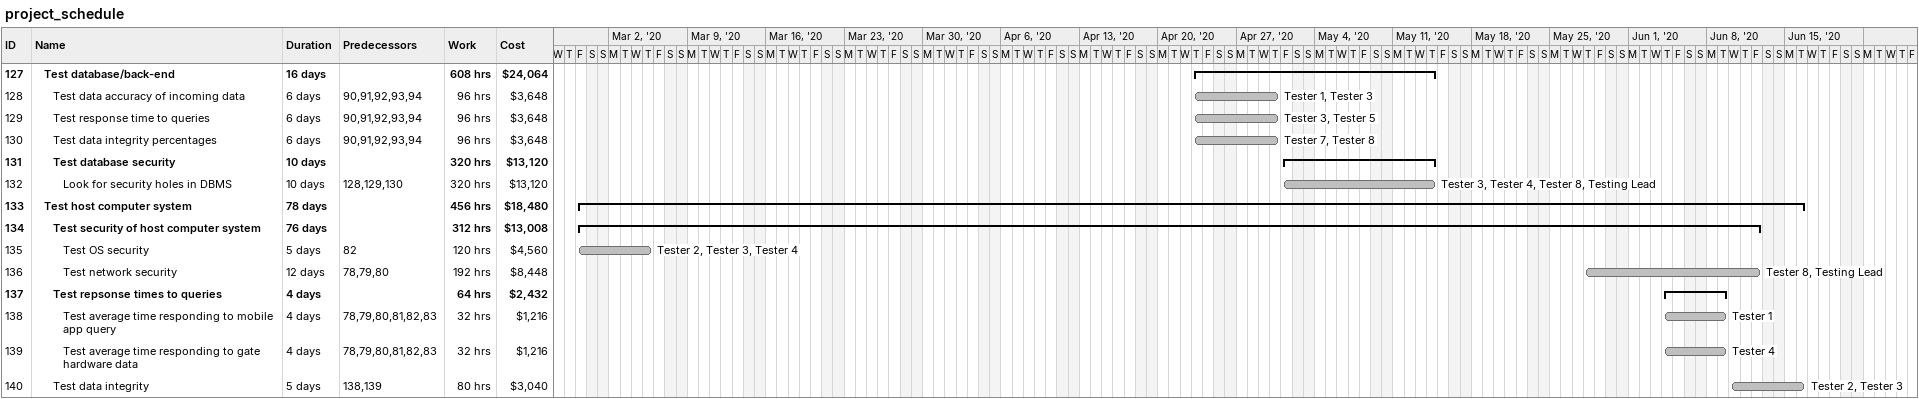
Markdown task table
project_schedule

| ID | Level | Task | Duration | Start | Finish | Predecessors | Resources | Work (h) | Cost ($) |
|---|---|---|---|---|---|---|---|---|---|
| 127 | 2 | **Test database/back-end** | 16d | 2020-04-23 | 2020-05-14 |  |  | 608 | 24064 |
| 128 | 3 | Test data accuracy of incoming data | 6d | 2020-04-23 | 2020-04-30 | 90, 91, 92, 93, 94 | Tester 1, Tester 3 | 96 | 3648 |
| 129 | 3 | Test response time to queries | 6d | 2020-04-23 | 2020-04-30 | 90, 91, 92, 93, 94 | Tester 3, Tester 5 | 96 | 3648 |
| 130 | 3 | Test data integrity percentages | 6d | 2020-04-23 | 2020-04-30 | 90, 91, 92, 93, 94 | Tester 7, Tester 8 | 96 | 3648 |
| 131 | 3 | **Test database security** | 10d | 2020-05-01 | 2020-05-14 |  |  | 320 | 13120 |
| 132 | 4 | Look for security holes in DBMS | 10d | 2020-05-01 | 2020-05-14 | 128, 129, 130 | Tester 3, Tester 4, Tester 8, Testing Lead | 320 | 13120 |
| 133 | 2 | **Test host computer system** | 78d | 2020-02-28 | 2020-06-16 |  |  | 456 | 18480 |
| 134 | 3 | **Test security of host computer system** | 76d | 2020-02-28 | 2020-06-12 |  |  | 312 | 13008 |
| 135 | 4 | Test OS security | 5d | 2020-02-28 | 2020-03-05 | 82 | Tester 2, Tester 3, Tester 4 | 120 | 4560 |
| 136 | 4 | Test network security | 12d | 2020-05-28 | 2020-06-12 | 78, 79, 80 | Tester 8, Testing Lead | 192 | 8448 |
| 137 | 3 | **Test repsonse times to queries** | 4d | 2020-06-04 | 2020-06-09 |  |  | 64 | 2432 |
| 138 | 4 | Test average time responding to mobile app query | 4d | 2020-06-04 | 2020-06-09 | 78, 79, 80, 81, 82, 83 | Tester 1 | 32 | 1216 |
| 139 | 4 | Test average time responding to gate hardware data | 4d | 2020-06-04 | 2020-06-09 | 78, 79, 80, 81, 82, 83 | Tester 4 | 32 | 1216 |
| 140 | 3 | Test data integrity | 5d | 2020-06-10 | 2020-06-16 | 138, 139 | Tester 2, Tester 3 | 80 | 3040 |
